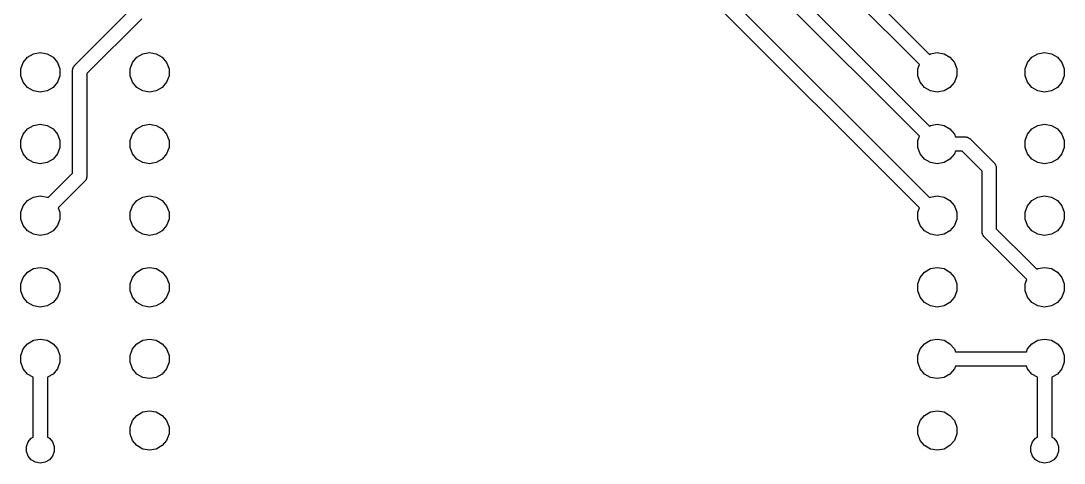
# Model space of a CAD drawing. Extents: x 25 to 346, y -457 to -16.
# Drawn here: x 70.05 to 107.05, y -373.9 to -358.22 of the extents above; entities that cross this region are included whole.
import ezdxf

# ---------------------------------------------------------------- set-up
doc = ezdxf.new("R2010")
doc.units = 0
doc.header["$MEASUREMENT"] = 0
doc.layers.add('BLACK', color=7, linetype='CONTINUOUS')

msp = doc.modelspace()

# ---------------------------------------------------------------- linework, layer by layer
at = {"layer": 'Black'}
for p, q in [((101.918, -359.77), (89.9142, -347.766)), ((90.3478, -347.481), (102.275, -359.408)), ((90.6671, -350.34), (102.275, -361.948)), ((101.918, -362.31), (90.3079, -350.7)), ((89.2701, -351.483), (102.275, -364.488)), ((101.918, -364.85), (88.9109, -351.843)), ((71.9564, -359.802), (73.9779, -357.78)), ((74.3347, -358.142), (72.39, -360.087)), ((70.1318, -359.694), (70.2883, -359.508)), ((70.2883, -359.508), (70.4992, -359.386)), ((70.4992, -359.386), (70.739, -359.344)), ((70.739, -359.344), (70.9788, -359.386)), ((70.9788, -359.386), (71.1897, -359.508)), ((71.1897, -359.508), (71.3462, -359.694)), ((74.0053, -359.694), (74.1618, -359.508)), ((74.1618, -359.508), (74.3727, -359.386)), ((74.3727, -359.386), (74.6125, -359.344)), ((74.6125, -359.344), (74.8523, -359.386)), ((74.8523, -359.386), (75.0632, -359.508)), ((75.0632, -359.508), (75.2197, -359.694)), ((102.275, -359.408), (102.313, -359.386)), ((102.313, -359.386), (102.552, -359.344)), ((102.552, -359.344), (102.792, -359.386)), ((102.792, -359.386), (103.003, -359.508)), ((103.003, -359.508), (103.16, -359.694)), ((105.755, -359.694), (105.912, -359.508)), ((105.912, -359.508), (106.123, -359.386)), ((106.123, -359.386), (106.362, -359.344)), ((106.362, -359.344), (106.602, -359.386)), ((106.602, -359.386), (106.813, -359.508)), ((106.813, -359.508), (106.97, -359.694)), ((70.0485, -359.923), (70.1318, -359.694)), ((70.0485, -360.167), (70.0485, -359.923)), ((71.3462, -359.694), (71.4295, -359.923)), ((71.4295, -359.923), (71.4295, -360.167)), ((71.882, -359.981), (71.8839, -359.97)), ((71.882, -363.623), (71.882, -359.981)), ((71.883, -359.959), (71.8916, -359.927)), ((71.8839, -359.97), (71.883, -359.959)), ((71.8916, -359.927), (71.8973, -359.895)), ((71.8973, -359.895), (71.9029, -359.885)), ((71.9029, -359.885), (71.9058, -359.874)), ((71.9058, -359.874), (71.9248, -359.847)), ((71.9248, -359.847), (71.9414, -359.818)), ((71.9414, -359.818), (71.95, -359.811)), ((71.95, -359.811), (71.9564, -359.802)), ((73.922, -359.923), (74.0053, -359.694)), ((73.922, -360.167), (73.922, -359.923)), ((75.2197, -359.694), (75.303, -359.923)), ((75.303, -359.923), (75.303, -360.167)), ((101.862, -359.923), (101.918, -359.77)), ((101.862, -360.167), (101.862, -359.923)), ((103.16, -359.694), (103.243, -359.923)), ((103.243, -359.923), (103.243, -360.167)), ((105.672, -359.923), (105.755, -359.694)), ((105.672, -360.167), (105.672, -359.923)), ((106.97, -359.694), (107.053, -359.923)), ((107.053, -359.923), (107.053, -360.167)), ((70.1318, -360.396), (70.0485, -360.167)), ((70.2883, -360.582), (70.1318, -360.396)), ((71.3462, -360.396), (71.1897, -360.582)), ((71.4295, -360.167), (71.3462, -360.396)), ((72.39, -360.087), (72.39, -363.728)), ((74.0053, -360.396), (73.922, -360.167)), ((74.1618, -360.582), (74.0053, -360.396)), ((75.2197, -360.396), (75.0632, -360.582)), ((75.303, -360.167), (75.2197, -360.396)), ((101.945, -360.396), (101.862, -360.167)), ((102.102, -360.582), (101.945, -360.396)), ((103.16, -360.396), (103.003, -360.582)), ((103.243, -360.167), (103.16, -360.396)), ((105.755, -360.396), (105.672, -360.167)), ((105.912, -360.582), (105.755, -360.396)), ((106.97, -360.396), (106.813, -360.582)), ((107.053, -360.167), (106.97, -360.396)), ((70.4992, -360.704), (70.2883, -360.582)), ((70.739, -360.746), (70.4992, -360.704)), ((70.9788, -360.704), (70.739, -360.746)), ((71.1897, -360.582), (70.9788, -360.704)), ((74.3727, -360.704), (74.1618, -360.582)), ((74.6125, -360.746), (74.3727, -360.704)), ((74.8523, -360.704), (74.6125, -360.746)), ((75.0632, -360.582), (74.8523, -360.704)), ((102.313, -360.704), (102.102, -360.582)), ((102.552, -360.746), (102.313, -360.704)), ((102.792, -360.704), (102.552, -360.746)), ((103.003, -360.582), (102.792, -360.704)), ((106.123, -360.704), (105.912, -360.582)), ((106.362, -360.746), (106.123, -360.704)), ((106.602, -360.704), (106.362, -360.746)), ((106.813, -360.582), (106.602, -360.704)), ((70.4992, -361.926), (70.739, -361.884)), ((70.739, -361.884), (70.9788, -361.926)), ((74.3727, -361.926), (74.6125, -361.884)), ((74.6125, -361.884), (74.8523, -361.926)), ((102.313, -361.926), (102.552, -361.884)), ((102.552, -361.884), (102.792, -361.926)), ((106.123, -361.926), (106.362, -361.884)), ((106.362, -361.884), (106.602, -361.926)), ((70.0485, -362.463), (70.1318, -362.234)), ((70.1318, -362.234), (70.2883, -362.048)), ((70.2883, -362.048), (70.4992, -361.926)), ((70.9788, -361.926), (71.1897, -362.048)), ((71.1897, -362.048), (71.3462, -362.234)), ((71.3462, -362.234), (71.4295, -362.463)), ((73.922, -362.463), (74.0053, -362.234)), ((74.0053, -362.234), (74.1618, -362.048)), ((74.1618, -362.048), (74.3727, -361.926)), ((74.8523, -361.926), (75.0632, -362.048)), ((75.0632, -362.048), (75.2197, -362.234)), ((75.2197, -362.234), (75.303, -362.463)), ((102.275, -361.948), (102.313, -361.926)), ((102.792, -361.926), (103.003, -362.048)), ((103.003, -362.048), (103.16, -362.234)), ((103.16, -362.234), (103.195, -362.331)), ((105.672, -362.463), (105.755, -362.234)), ((105.755, -362.234), (105.912, -362.048)), ((105.912, -362.048), (106.123, -361.926)), ((106.602, -361.926), (106.813, -362.048)), ((106.813, -362.048), (106.97, -362.234)), ((106.97, -362.234), (107.053, -362.463)), ((70.0485, -362.707), (70.0485, -362.463)), ((71.4295, -362.463), (71.4295, -362.707)), ((73.922, -362.707), (73.922, -362.463)), ((75.303, -362.463), (75.303, -362.707)), ((101.862, -362.463), (101.918, -362.31)), ((101.862, -362.707), (101.862, -362.463)), ((103.195, -362.331), (103.54, -362.331)), ((103.54, -362.331), (103.551, -362.333)), ((103.551, -362.333), (103.562, -362.332)), ((103.562, -362.332), (103.595, -362.341)), ((103.595, -362.341), (103.627, -362.346)), ((103.627, -362.346), (103.637, -362.352)), ((103.637, -362.352), (103.648, -362.355)), ((103.648, -362.355), (103.675, -362.374)), ((103.675, -362.374), (103.704, -362.39)), ((103.704, -362.39), (103.711, -362.399)), ((103.711, -362.399), (103.72, -362.405)), ((103.72, -362.405), (104.574, -363.259)), ((105.672, -362.707), (105.672, -362.463)), ((107.053, -362.463), (107.053, -362.707)), ((70.1318, -362.936), (70.0485, -362.707)), ((70.2883, -363.122), (70.1318, -362.936)), ((71.3462, -362.936), (71.1897, -363.122)), ((71.4295, -362.707), (71.3462, -362.936)), ((74.0053, -362.936), (73.922, -362.707)), ((74.1618, -363.122), (74.0053, -362.936)), ((75.2197, -362.936), (75.0632, -363.122)), ((75.303, -362.707), (75.2197, -362.936)), ((101.945, -362.936), (101.862, -362.707)), ((102.102, -363.122), (101.945, -362.936)), ((103.16, -362.936), (103.003, -363.122)), ((103.195, -362.839), (103.16, -362.936)), ((103.435, -362.839), (103.195, -362.839)), ((104.14, -363.544), (103.435, -362.839)), ((105.755, -362.936), (105.672, -362.707)), ((105.912, -363.122), (105.755, -362.936)), ((106.97, -362.936), (106.813, -363.122)), ((107.053, -362.707), (106.97, -362.936)), ((70.4992, -363.244), (70.2883, -363.122)), ((70.739, -363.286), (70.4992, -363.244)), ((70.9788, -363.244), (70.739, -363.286)), ((71.1897, -363.122), (70.9788, -363.244)), ((74.3727, -363.244), (74.1618, -363.122)), ((74.6125, -363.286), (74.3727, -363.244)), ((74.8523, -363.244), (74.6125, -363.286)), ((75.0632, -363.122), (74.8523, -363.244)), ((102.313, -363.244), (102.102, -363.122)), ((102.552, -363.286), (102.313, -363.244)), ((102.792, -363.244), (102.552, -363.286)), ((103.003, -363.122), (102.792, -363.244)), ((104.574, -363.259), (104.58, -363.268)), ((104.58, -363.268), (104.589, -363.275)), ((104.589, -363.275), (104.605, -363.304)), ((104.605, -363.304), (104.624, -363.331)), ((104.624, -363.331), (104.627, -363.342)), ((104.627, -363.342), (104.633, -363.352)), ((104.633, -363.352), (104.638, -363.384)), ((104.638, -363.384), (104.647, -363.417)), ((106.123, -363.244), (105.912, -363.122)), ((106.362, -363.286), (106.123, -363.244)), ((106.602, -363.244), (106.362, -363.286)), ((106.813, -363.122), (106.602, -363.244)), ((71.2579, -364.247), (71.882, -363.623)), ((72.389, -363.75), (72.3804, -363.782)), ((72.39, -363.728), (72.3881, -363.739)), ((72.3881, -363.739), (72.389, -363.75)), ((104.14, -365.696), (104.14, -363.544)), ((104.647, -363.417), (104.646, -363.428)), ((104.646, -363.428), (104.648, -363.439)), ((104.648, -363.439), (104.648, -365.591)), ((72.3156, -363.908), (71.6171, -364.606)), ((72.322, -363.898), (72.3156, -363.908)), ((72.3306, -363.891), (72.322, -363.898)), ((72.3472, -363.863), (72.3306, -363.891)), ((72.3662, -363.835), (72.3472, -363.863)), ((72.3691, -363.825), (72.3662, -363.835)), ((72.3747, -363.815), (72.3691, -363.825)), ((72.3804, -363.782), (72.3747, -363.815)), ((70.2883, -364.588), (70.4992, -364.466)), ((70.4992, -364.466), (70.739, -364.424)), ((70.739, -364.424), (70.9788, -364.466)), ((70.9788, -364.466), (71.0168, -364.488)), ((71.0168, -364.488), (71.2579, -364.247)), ((71.2579, -364.247), (71.2579, -364.247)), ((74.1618, -364.588), (74.3727, -364.466)), ((74.3727, -364.466), (74.6125, -364.424)), ((74.6125, -364.424), (74.8523, -364.466)), ((74.8523, -364.466), (75.0632, -364.588)), ((102.275, -364.488), (102.313, -364.466)), ((102.313, -364.466), (102.552, -364.424)), ((102.552, -364.424), (102.792, -364.466)), ((102.792, -364.466), (103.003, -364.588)), ((105.912, -364.588), (106.123, -364.466)), ((106.123, -364.466), (106.362, -364.424)), ((106.362, -364.424), (106.602, -364.466)), ((106.602, -364.466), (106.813, -364.588)), ((70.0485, -365.003), (70.1318, -364.774)), ((70.1318, -364.774), (70.2883, -364.588)), ((71.6171, -364.606), (71.3736, -364.85)), ((71.3736, -364.85), (71.4295, -365.003)), ((71.6171, -364.606), (71.6171, -364.606)), ((73.922, -365.003), (74.0053, -364.774)), ((74.0053, -364.774), (74.1618, -364.588)), ((75.0632, -364.588), (75.2197, -364.774)), ((75.2197, -364.774), (75.303, -365.003)), ((101.862, -365.003), (101.918, -364.85)), ((103.003, -364.588), (103.16, -364.774)), ((103.16, -364.774), (103.243, -365.003)), ((105.672, -365.003), (105.755, -364.774)), ((105.755, -364.774), (105.912, -364.588)), ((106.813, -364.588), (106.97, -364.774)), ((106.97, -364.774), (107.053, -365.003)), ((70.0485, -365.247), (70.0485, -365.003)), ((71.4295, -365.003), (71.4295, -365.247)), ((73.922, -365.247), (73.922, -365.003)), ((75.303, -365.003), (75.303, -365.247)), ((101.862, -365.247), (101.862, -365.003)), ((103.243, -365.003), (103.243, -365.247)), ((105.672, -365.247), (105.672, -365.003)), ((107.053, -365.003), (107.053, -365.247)), ((70.1318, -365.476), (70.0485, -365.247)), ((70.2883, -365.662), (70.1318, -365.476)), ((71.3462, -365.476), (71.1897, -365.662)), ((71.4295, -365.247), (71.3462, -365.476)), ((74.0053, -365.476), (73.922, -365.247)), ((74.1618, -365.662), (74.0053, -365.476)), ((75.2197, -365.476), (75.0632, -365.662)), ((75.303, -365.247), (75.2197, -365.476)), ((101.945, -365.476), (101.862, -365.247)), ((102.102, -365.662), (101.945, -365.476)), ((103.16, -365.476), (103.003, -365.662)), ((103.243, -365.247), (103.16, -365.476)), ((104.648, -365.591), (105.844, -366.787)), ((105.755, -365.476), (105.672, -365.247)), ((105.912, -365.662), (105.755, -365.476)), ((106.97, -365.476), (106.813, -365.662)), ((107.053, -365.247), (106.97, -365.476)), ((70.4992, -365.784), (70.2883, -365.662)), ((70.739, -365.826), (70.4992, -365.784)), ((70.9788, -365.784), (70.739, -365.826)), ((71.1897, -365.662), (70.9788, -365.784)), ((74.3727, -365.784), (74.1618, -365.662)), ((74.6125, -365.826), (74.3727, -365.784)), ((74.8523, -365.784), (74.6125, -365.826)), ((75.0632, -365.662), (74.8523, -365.784)), ((102.313, -365.784), (102.102, -365.662)), ((102.552, -365.826), (102.313, -365.784)), ((102.792, -365.784), (102.552, -365.826)), ((103.003, -365.662), (102.792, -365.784)), ((104.142, -365.708), (104.14, -365.696)), ((104.141, -365.719), (104.142, -365.708)), ((104.15, -365.751), (104.141, -365.719)), ((104.155, -365.783), (104.15, -365.751)), ((104.161, -365.793), (104.155, -365.783)), ((104.164, -365.804), (104.161, -365.793)), ((104.183, -365.831), (104.164, -365.804)), ((104.199, -365.86), (104.183, -365.831)), ((104.208, -365.867), (104.199, -365.86)), ((104.214, -365.876), (104.208, -365.867)), ((105.484, -367.146), (104.214, -365.876)), ((106.123, -365.784), (105.912, -365.662)), ((106.362, -365.826), (106.123, -365.784)), ((106.602, -365.784), (106.362, -365.826)), ((106.813, -365.662), (106.602, -365.784)), ((70.2883, -367.128), (70.4992, -367.006)), ((70.4992, -367.006), (70.739, -366.964)), ((70.739, -366.964), (70.9788, -367.006)), ((70.9788, -367.006), (71.1897, -367.128)), ((74.1618, -367.128), (74.3727, -367.006)), ((74.3727, -367.006), (74.6125, -366.964)), ((74.6125, -366.964), (74.8523, -367.006)), ((74.8523, -367.006), (75.0632, -367.128)), ((102.102, -367.128), (102.313, -367.006)), ((102.313, -367.006), (102.552, -366.964)), ((102.552, -366.964), (102.792, -367.006)), ((102.792, -367.006), (103.003, -367.128)), ((105.844, -366.787), (106.085, -367.028)), ((106.085, -367.028), (106.123, -367.006)), ((106.123, -367.006), (106.362, -366.964)), ((106.362, -366.964), (106.602, -367.006)), ((106.602, -367.006), (106.813, -367.128)), ((70.0485, -367.543), (70.1318, -367.314)), ((70.1318, -367.314), (70.2883, -367.128)), ((71.1897, -367.128), (71.3462, -367.314)), ((71.3462, -367.314), (71.4295, -367.543)), ((73.922, -367.543), (74.0053, -367.314)), ((74.0053, -367.314), (74.1618, -367.128)), ((75.0632, -367.128), (75.2197, -367.314)), ((75.2197, -367.314), (75.303, -367.543)), ((101.862, -367.543), (101.945, -367.314)), ((101.945, -367.314), (102.102, -367.128)), ((103.003, -367.128), (103.16, -367.314)), ((103.16, -367.314), (103.243, -367.543)), ((105.728, -367.39), (105.484, -367.146)), ((105.672, -367.543), (105.728, -367.39)), ((106.813, -367.128), (106.97, -367.314)), ((106.97, -367.314), (107.053, -367.543)), ((70.0485, -367.787), (70.0485, -367.543)), ((70.1318, -368.016), (70.0485, -367.787)), ((71.4295, -367.787), (71.3462, -368.016)), ((71.4295, -367.543), (71.4295, -367.787)), ((73.922, -367.787), (73.922, -367.543)), ((74.0053, -368.016), (73.922, -367.787)), ((75.303, -367.787), (75.2197, -368.016)), ((75.303, -367.543), (75.303, -367.787)), ((101.862, -367.787), (101.862, -367.543)), ((101.945, -368.016), (101.862, -367.787)), ((103.243, -367.787), (103.16, -368.016)), ((103.243, -367.543), (103.243, -367.787)), ((105.672, -367.787), (105.672, -367.543)), ((105.755, -368.016), (105.672, -367.787)), ((107.053, -367.787), (106.97, -368.016)), ((107.053, -367.543), (107.053, -367.787)), ((70.2883, -368.202), (70.1318, -368.016)), ((71.3462, -368.016), (71.1897, -368.202)), ((74.1618, -368.202), (74.0053, -368.016)), ((75.2197, -368.016), (75.0632, -368.202)), ((102.102, -368.202), (101.945, -368.016)), ((103.16, -368.016), (103.003, -368.202)), ((105.912, -368.202), (105.755, -368.016)), ((106.97, -368.016), (106.813, -368.202)), ((70.4992, -368.324), (70.2883, -368.202)), ((70.739, -368.366), (70.4992, -368.324)), ((70.9788, -368.324), (70.739, -368.366)), ((71.1897, -368.202), (70.9788, -368.324)), ((74.3727, -368.324), (74.1618, -368.202)), ((74.6125, -368.366), (74.3727, -368.324)), ((74.8523, -368.324), (74.6125, -368.366)), ((75.0632, -368.202), (74.8523, -368.324)), ((102.313, -368.324), (102.102, -368.202)), ((102.552, -368.366), (102.313, -368.324)), ((102.792, -368.324), (102.552, -368.366)), ((103.003, -368.202), (102.792, -368.324)), ((106.123, -368.324), (105.912, -368.202)), ((106.362, -368.366), (106.123, -368.324)), ((106.602, -368.324), (106.362, -368.366)), ((106.813, -368.202), (106.602, -368.324)), ((70.1318, -369.854), (70.2883, -369.668)), ((70.2883, -369.668), (70.4992, -369.546)), ((70.4992, -369.546), (70.739, -369.504)), ((70.739, -369.504), (70.9788, -369.546)), ((70.9788, -369.546), (71.1897, -369.668)), ((71.1897, -369.668), (71.3462, -369.854)), ((74.0053, -369.854), (74.1618, -369.668)), ((74.1618, -369.668), (74.3727, -369.546)), ((74.3727, -369.546), (74.6125, -369.504)), ((74.6125, -369.504), (74.8523, -369.546)), ((74.8523, -369.546), (75.0632, -369.668)), ((75.0632, -369.668), (75.2197, -369.854)), ((101.945, -369.854), (102.102, -369.668)), ((102.102, -369.668), (102.313, -369.546)), ((102.313, -369.546), (102.552, -369.504)), ((102.552, -369.504), (102.792, -369.546)), ((102.792, -369.546), (103.003, -369.668)), ((103.003, -369.668), (103.16, -369.854)), ((105.755, -369.854), (105.912, -369.668)), ((105.912, -369.668), (106.123, -369.546)), ((106.123, -369.546), (106.362, -369.504)), ((106.362, -369.504), (106.602, -369.546)), ((106.602, -369.546), (106.813, -369.668)), ((106.813, -369.668), (106.97, -369.854)), ((70.0485, -370.083), (70.1318, -369.854)), ((71.3462, -369.854), (71.4295, -370.083)), ((73.922, -370.083), (74.0053, -369.854)), ((75.2197, -369.854), (75.303, -370.083)), ((101.862, -370.083), (101.945, -369.854)), ((103.16, -369.854), (103.195, -369.951)), ((103.195, -369.951), (105.72, -369.951)), ((105.72, -369.951), (105.755, -369.854)), ((106.97, -369.854), (107.053, -370.083)), ((70.0485, -370.327), (70.0485, -370.083)), ((70.1318, -370.556), (70.0485, -370.327)), ((71.4295, -370.327), (71.3462, -370.556)), ((71.4295, -370.083), (71.4295, -370.327)), ((73.922, -370.327), (73.922, -370.083)), ((74.0053, -370.556), (73.922, -370.327)), ((75.303, -370.327), (75.2197, -370.556)), ((75.303, -370.083), (75.303, -370.327)), ((101.862, -370.327), (101.862, -370.083)), ((101.945, -370.556), (101.862, -370.327)), ((107.053, -370.327), (106.97, -370.556)), ((107.053, -370.083), (107.053, -370.327)), ((70.2883, -370.742), (70.1318, -370.556)), ((70.485, -370.856), (70.2883, -370.742)), ((71.1897, -370.742), (70.993, -370.856)), ((71.3462, -370.556), (71.1897, -370.742)), ((74.1618, -370.742), (74.0053, -370.556)), ((74.3727, -370.864), (74.1618, -370.742)), ((75.0632, -370.742), (74.8523, -370.864)), ((75.2197, -370.556), (75.0632, -370.742)), ((102.102, -370.742), (101.945, -370.556)), ((102.313, -370.864), (102.102, -370.742)), ((103.003, -370.742), (102.792, -370.864)), ((103.16, -370.556), (103.003, -370.742)), ((103.195, -370.459), (103.16, -370.556)), ((105.72, -370.459), (103.195, -370.459)), ((105.755, -370.556), (105.72, -370.459)), ((105.912, -370.742), (105.755, -370.556)), ((106.108, -370.856), (105.912, -370.742)), ((106.813, -370.742), (106.617, -370.856)), ((106.97, -370.556), (106.813, -370.742)), ((70.485, -372.976), (70.485, -370.856)), ((70.993, -370.856), (70.993, -372.976)), ((74.6125, -370.906), (74.3727, -370.864)), ((74.8523, -370.864), (74.6125, -370.906)), ((102.552, -370.906), (102.313, -370.864)), ((102.792, -370.864), (102.552, -370.906)), ((106.108, -372.976), (106.108, -370.856)), ((106.617, -370.856), (106.617, -372.976)), ((74.0053, -372.394), (74.1618, -372.208)), ((74.1618, -372.208), (74.3727, -372.086)), ((74.3727, -372.086), (74.6125, -372.044)), ((74.6125, -372.044), (74.8523, -372.086)), ((74.8523, -372.086), (75.0632, -372.208)), ((75.0632, -372.208), (75.2197, -372.394)), ((101.945, -372.394), (102.102, -372.208)), ((102.102, -372.208), (102.313, -372.086)), ((102.313, -372.086), (102.552, -372.044)), ((102.552, -372.044), (102.792, -372.086)), ((102.792, -372.086), (103.003, -372.208)), ((103.003, -372.208), (103.16, -372.394)), ((73.922, -372.623), (74.0053, -372.394)), ((73.922, -372.867), (73.922, -372.623)), ((75.2197, -372.394), (75.303, -372.623)), ((75.303, -372.623), (75.303, -372.867)), ((101.862, -372.623), (101.945, -372.394)), ((101.862, -372.867), (101.862, -372.623)), ((103.16, -372.394), (103.243, -372.623)), ((103.243, -372.623), (103.243, -372.867)), ((70.4164, -373.016), (70.485, -372.976)), ((70.993, -372.976), (71.0616, -373.016)), ((74.0053, -373.096), (73.922, -372.867)), ((75.303, -372.867), (75.2197, -373.096)), ((101.945, -373.096), (101.862, -372.867)), ((103.243, -372.867), (103.16, -373.096)), ((106.04, -373.016), (106.108, -372.976)), ((106.617, -372.976), (106.685, -373.016)), ((70.2447, -373.313), (70.3043, -373.149)), ((70.2447, -373.487), (70.2447, -373.313)), ((70.3043, -373.149), (70.4164, -373.016)), ((71.0616, -373.016), (71.1737, -373.149)), ((71.1737, -373.149), (71.2333, -373.313)), ((71.2333, -373.313), (71.2333, -373.487)), ((74.1618, -373.282), (74.0053, -373.096)), ((74.3727, -373.404), (74.1618, -373.282)), ((75.0632, -373.282), (74.8523, -373.404)), ((75.2197, -373.096), (75.0632, -373.282)), ((102.102, -373.282), (101.945, -373.096)), ((102.313, -373.404), (102.102, -373.282)), ((103.003, -373.282), (102.792, -373.404)), ((103.16, -373.096), (103.003, -373.282)), ((105.868, -373.313), (105.928, -373.149)), ((105.868, -373.487), (105.868, -373.313)), ((105.928, -373.149), (106.04, -373.016)), ((106.685, -373.016), (106.797, -373.149)), ((106.797, -373.149), (106.857, -373.313)), ((106.857, -373.313), (106.857, -373.487)), ((70.3043, -373.651), (70.2447, -373.487)), ((70.4164, -373.784), (70.3043, -373.651)), ((71.1737, -373.651), (71.0616, -373.784)), ((71.2333, -373.487), (71.1737, -373.651)), ((74.6125, -373.446), (74.3727, -373.404)), ((74.8523, -373.404), (74.6125, -373.446)), ((102.552, -373.446), (102.313, -373.404)), ((102.792, -373.404), (102.552, -373.446)), ((105.928, -373.651), (105.868, -373.487)), ((106.04, -373.784), (105.928, -373.651)), ((106.797, -373.651), (106.685, -373.784)), ((106.857, -373.487), (106.797, -373.651)), ((70.5673, -373.872), (70.4164, -373.784)), ((70.739, -373.902), (70.5673, -373.872)), ((70.9107, -373.872), (70.739, -373.902)), ((71.0616, -373.784), (70.9107, -373.872)), ((106.191, -373.872), (106.04, -373.784)), ((106.362, -373.902), (106.191, -373.872)), ((106.534, -373.872), (106.362, -373.902)), ((106.685, -373.784), (106.534, -373.872))]:
    msp.add_line(p, q, dxfattribs=at)

doc.saveas('drawing.dxf')
